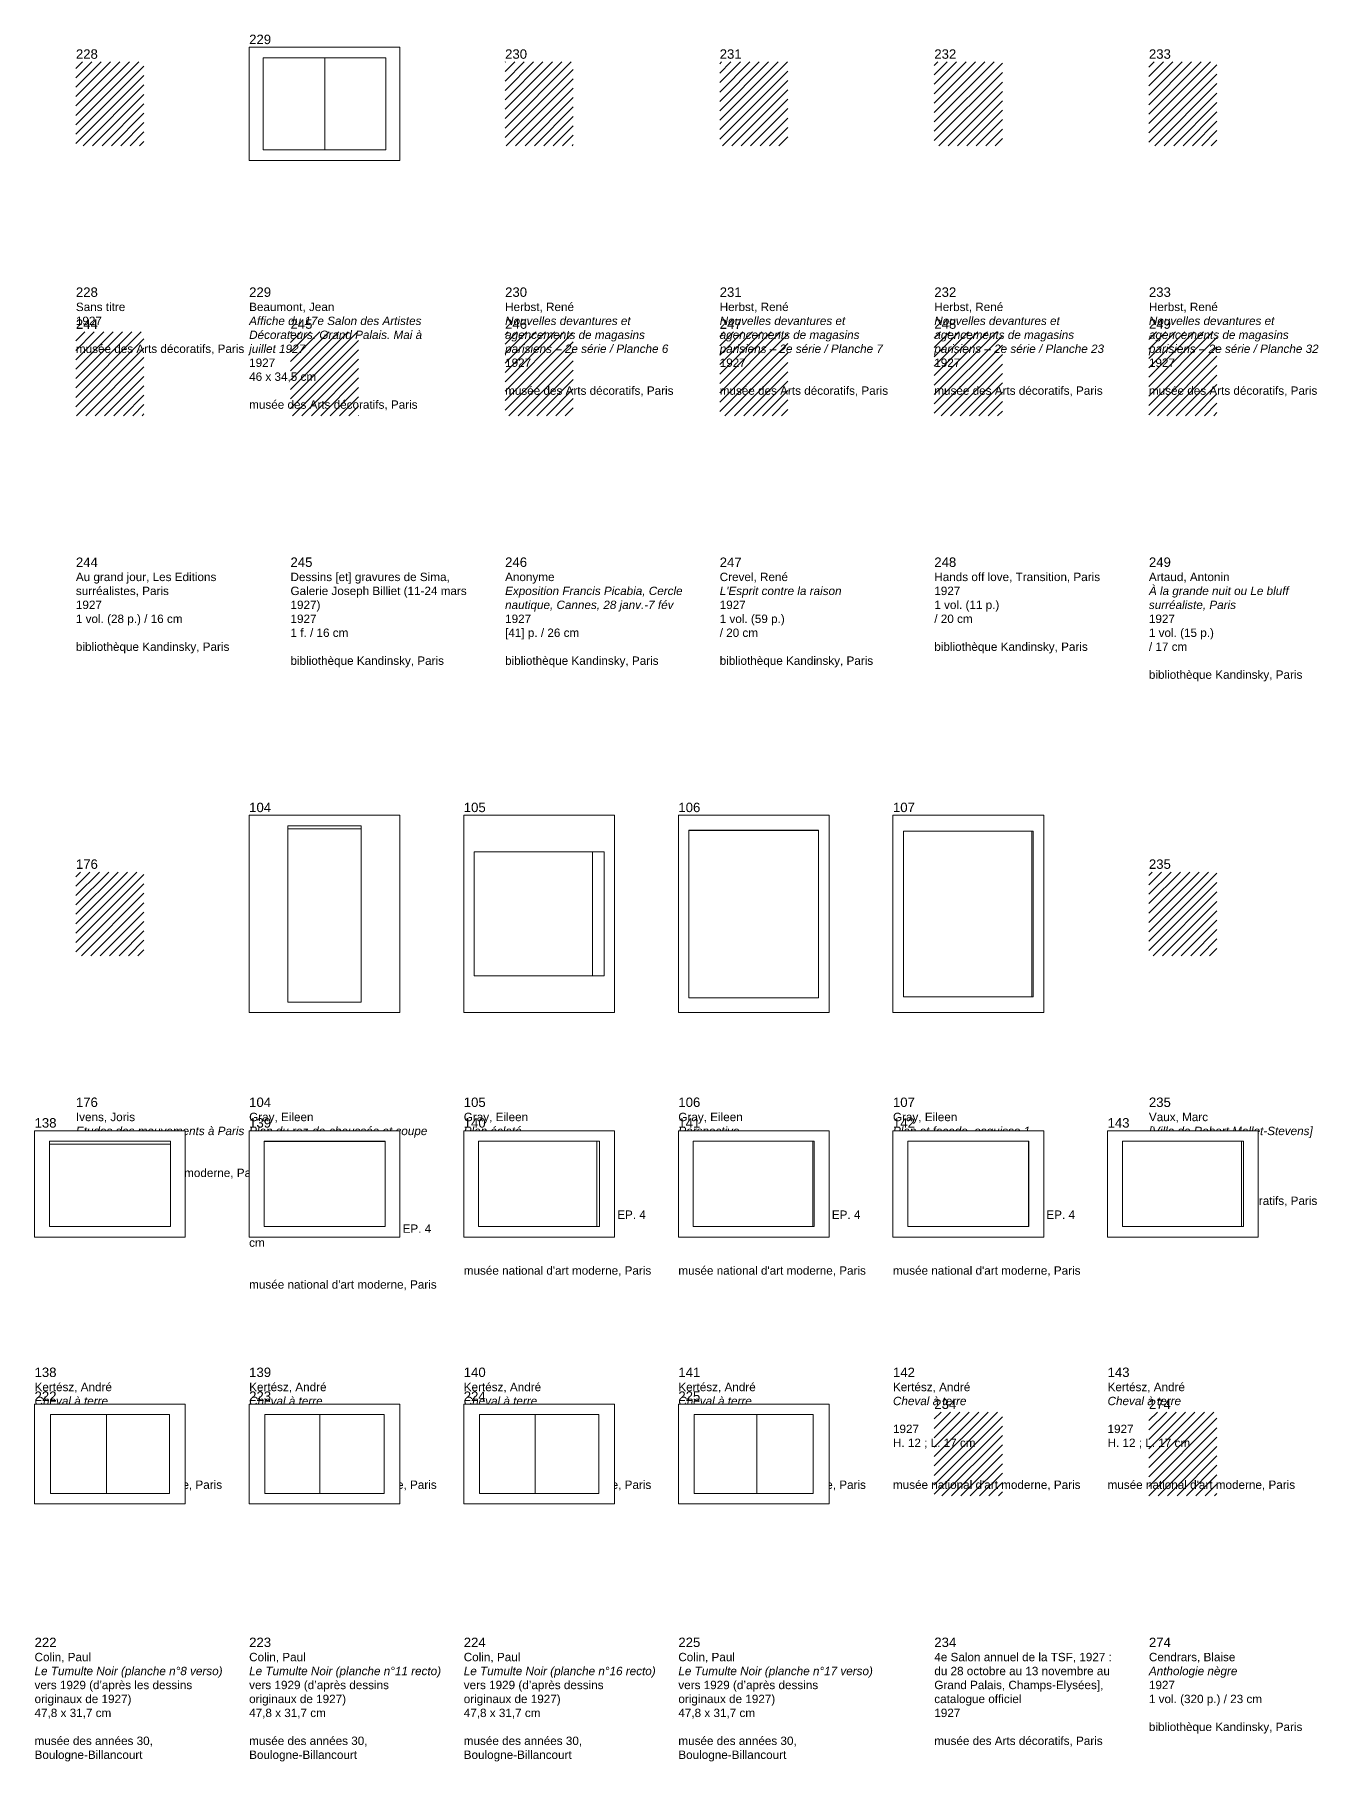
# Model space of a CAD drawing. Header units: metres. Extents: x -2000 to 323164, y 5742 to 90121.
# Drawn here: x 42730 to 54995, y 70862 to 87362 of the extents above; entities that cross this region are included whole.
import ezdxf

# ---------------------------------------------------------------- set-up
doc = ezdxf.new("R2010")
doc.units = ezdxf.units.M
for name, color, linetype, lineweight in [('A2-CIMAISE H', 8, 'Continuous', 13), ('A8-ART no', 152, 'Continuous', 13), ('A8-ART-cadre', 8, 'Continuous', 9), ('A8-ART-detail', 230, 'Continuous', 9), ('A8-ART-works photo', 171, 'Continuous', 5), ('A8-ART-works plan', 241, 'Continuous', 5)]:
    doc.layers.add(name, color=color, linetype=linetype, lineweight=lineweight)
doc.styles.add('AtoY_40', font='Arial.ttf', dxfattribs={"height": 80})
doc.styles.add('JP_50', font='Arial.ttf', dxfattribs={"height": 90})
picture_1 = doc.add_image_def('image23.jpeg', size_in_pixel=(129, 192))
picture_2 = doc.add_image_def('image80.jpeg', size_in_pixel=(81, 192))
picture_3 = doc.add_image_def('image81.jpeg', size_in_pixel=(183, 192))
picture_4 = doc.add_image_def('image82.jpeg', size_in_pixel=(149, 192))
picture_5 = doc.add_image_def('image83.jpeg', size_in_pixel=(149, 192))
picture_6 = doc.add_image_def('image108.jpeg', size_in_pixel=(192, 131))
picture_7 = doc.add_image_def('image109.jpeg', size_in_pixel=(192, 135))
picture_8 = doc.add_image_def('image110.jpeg', size_in_pixel=(192, 139))
picture_9 = doc.add_image_def('image111.jpeg', size_in_pixel=(192, 137))
picture_10 = doc.add_image_def('image112.jpeg', size_in_pixel=(192, 136))
picture_11 = doc.add_image_def('image113.jpeg', size_in_pixel=(192, 138))
picture_12 = doc.add_image_def('image147.jpeg', size_in_pixel=(136, 192))
picture_13 = doc.add_image_def('image148.jpeg', size_in_pixel=(133, 192))
picture_14 = doc.add_image_def('image149.jpeg', size_in_pixel=(135, 192))
picture_15 = doc.add_image_def('image150.jpeg', size_in_pixel=(152, 192))

# ---------------------------------------------------------------- blocks, each defined once
blk = doc.blocks.new('ART-228')
at = {"layer": 'A2-CIMAISE H'}
h = blk.add_hatch(dxfattribs=at)
h.set_pattern_fill('ANSI31', scale=20)
h.paths.add_polyline_path([(-325, -400), (325, -400), (325, 400), (-325, 400)])
at = {"layer": 'A8-ART no', "color": 152, "insert": (-325, 475), "char_height": 90, "attachment_point": 4, "style": 'JP_50'}
blk.add_mtext('228', dxfattribs=at)
blk = doc.blocks.new('ART-229')
blk.add_wipeout([(-720, -540), (720, -540), (720, 540), (-720, 540)]).dxf.layer = 'A8-ART-cadre'
at = {"layer": 'A8-ART-cadre', "color": 8}
blk.add_lwpolyline([(-720, -540), (720, -540), (720, 540), (-720, 540), (-720, -540)], dxfattribs=at)
at = {"layer": 'A8-ART-works plan', "color": 241}
blk.add_lwpolyline([(-587, -440), (587, -440), (587, 440), (-587, 440), (-587, -440)], dxfattribs=at)
at = {"layer": 'A8-ART no', "color": 152, "insert": (-720, 615), "char_height": 90, "attachment_point": 4, "style": 'JP_50'}
blk.add_mtext('229', dxfattribs=at)
at = {"layer": 'A8-ART-works photo'}
image = blk.add_image(picture_1, insert=(-587, -440), size_in_units=(591, 880), dxfattribs=at)
blk = doc.blocks.new('ART-230')
at = {"layer": 'A2-CIMAISE H'}
h = blk.add_hatch(dxfattribs=at)
h.set_pattern_fill('ANSI31', scale=20)
h.paths.add_polyline_path([(-325, -400), (325, -400), (325, 400), (-325, 400)])
at = {"layer": 'A8-ART no', "color": 152, "insert": (-325, 475), "char_height": 90, "attachment_point": 4, "style": 'JP_50'}
blk.add_mtext('230', dxfattribs=at)
blk = doc.blocks.new('ART-231')
at = {"layer": 'A2-CIMAISE H'}
h = blk.add_hatch(dxfattribs=at)
h.set_pattern_fill('ANSI31', scale=20)
h.paths.add_polyline_path([(-325, -400), (325, -400), (325, 400), (-325, 400)])
at = {"layer": 'A8-ART no', "color": 152, "insert": (-325, 475), "char_height": 90, "attachment_point": 4, "style": 'JP_50'}
blk.add_mtext('231', dxfattribs=at)
blk = doc.blocks.new('ART-232')
at = {"layer": 'A2-CIMAISE H'}
h = blk.add_hatch(dxfattribs=at)
h.set_pattern_fill('ANSI31', scale=20)
h.paths.add_polyline_path([(-325, -400), (325, -400), (325, 400), (-325, 400)])
at = {"layer": 'A8-ART no', "color": 152, "insert": (-325, 475), "char_height": 90, "attachment_point": 4, "style": 'JP_50'}
blk.add_mtext('232', dxfattribs=at)
blk = doc.blocks.new('ART-233')
at = {"layer": 'A2-CIMAISE H'}
h = blk.add_hatch(dxfattribs=at)
h.set_pattern_fill('ANSI31', scale=20)
h.paths.add_polyline_path([(-325, -400), (325, -400), (325, 400), (-325, 400)])
at = {"layer": 'A8-ART no', "color": 152, "insert": (-325, 475), "char_height": 90, "attachment_point": 4, "style": 'JP_50'}
blk.add_mtext('233', dxfattribs=at)
blk = doc.blocks.new('ART-244')
at = {"layer": 'A2-CIMAISE H'}
h = blk.add_hatch(dxfattribs=at)
h.set_pattern_fill('ANSI31', scale=20)
h.paths.add_polyline_path([(-325, -400), (325, -400), (325, 400), (-325, 400)])
at = {"layer": 'A8-ART no', "color": 152, "insert": (-325, 475), "char_height": 90, "attachment_point": 4, "style": 'JP_50'}
blk.add_mtext('244', dxfattribs=at)
blk = doc.blocks.new('ART-245')
at = {"layer": 'A2-CIMAISE H'}
h = blk.add_hatch(dxfattribs=at)
h.set_pattern_fill('ANSI31', scale=20)
h.paths.add_polyline_path([(-325, -400), (325, -400), (325, 400), (-325, 400)])
at = {"layer": 'A8-ART no', "color": 152, "insert": (-325, 475), "char_height": 90, "attachment_point": 4, "style": 'JP_50'}
blk.add_mtext('245', dxfattribs=at)
blk = doc.blocks.new('ART-246')
at = {"layer": 'A2-CIMAISE H'}
h = blk.add_hatch(dxfattribs=at)
h.set_pattern_fill('ANSI31', scale=20)
h.paths.add_polyline_path([(-325, -400), (325, -400), (325, 400), (-325, 400)])
at = {"layer": 'A8-ART no', "color": 152, "insert": (-325, 475), "char_height": 90, "attachment_point": 4, "style": 'JP_50'}
blk.add_mtext('246', dxfattribs=at)
blk = doc.blocks.new('ART-247')
at = {"layer": 'A2-CIMAISE H'}
h = blk.add_hatch(dxfattribs=at)
h.set_pattern_fill('ANSI31', scale=20)
h.paths.add_polyline_path([(-325, -400), (325, -400), (325, 400), (-325, 400)])
at = {"layer": 'A8-ART no', "color": 152, "insert": (-325, 475), "char_height": 90, "attachment_point": 4, "style": 'JP_50'}
blk.add_mtext('247', dxfattribs=at)
blk = doc.blocks.new('ART-248')
at = {"layer": 'A2-CIMAISE H'}
h = blk.add_hatch(dxfattribs=at)
h.set_pattern_fill('ANSI31', scale=20)
h.paths.add_polyline_path([(-325, -400), (325, -400), (325, 400), (-325, 400)])
at = {"layer": 'A8-ART no', "color": 152, "insert": (-325, 475), "char_height": 90, "attachment_point": 4, "style": 'JP_50'}
blk.add_mtext('248', dxfattribs=at)
blk = doc.blocks.new('ART-249')
at = {"layer": 'A2-CIMAISE H'}
h = blk.add_hatch(dxfattribs=at)
h.set_pattern_fill('ANSI31', scale=20)
h.paths.add_polyline_path([(-325, -400), (325, -400), (325, 400), (-325, 400)])
at = {"layer": 'A8-ART no', "color": 152, "insert": (-325, 475), "char_height": 90, "attachment_point": 4, "style": 'JP_50'}
blk.add_mtext('249', dxfattribs=at)
blk = doc.blocks.new('ART-176')
at = {"layer": 'A2-CIMAISE H'}
h = blk.add_hatch(dxfattribs=at)
h.set_pattern_fill('ANSI31', scale=20)
h.paths.add_polyline_path([(-325, -400), (325, -400), (325, 400), (-325, 400)])
at = {"layer": 'A8-ART no', "color": 152, "insert": (-325, 475), "char_height": 90, "attachment_point": 4, "style": 'JP_50'}
blk.add_mtext('176', dxfattribs=at)
blk = doc.blocks.new('ART-104')
blk.add_wipeout([(-720, -942), (720, -942), (720, 942), (-720, 942)]).dxf.layer = 'A8-ART-cadre'
at = {"layer": 'A8-ART-cadre', "color": 8}
blk.add_lwpolyline([(-720, -942), (720, -942), (720, 942), (-720, 942), (-720, -942)], dxfattribs=at)
at = {"layer": 'A8-ART-works plan', "color": 241}
blk.add_lwpolyline([(-349, -842), (349, -842), (349, 842), (-349, 842), (-349, -842)], dxfattribs=at)
at = {"layer": 'A8-ART no', "color": 152, "insert": (-720, 1017), "char_height": 90, "attachment_point": 4, "style": 'JP_50'}
blk.add_mtext('104', dxfattribs=at)
at = {"layer": 'A8-ART-works photo'}
image = blk.add_image(picture_2, insert=(-349, -842), size_in_units=(699, 1656), dxfattribs=at)
blk = doc.blocks.new('ART-105')
blk.add_wipeout([(-720, -942), (720, -942), (720, 942), (-720, 942)]).dxf.layer = 'A8-ART-cadre'
at = {"layer": 'A8-ART-cadre', "color": 8}
blk.add_lwpolyline([(-720, -942), (720, -942), (720, 942), (-720, 942), (-720, -942)], dxfattribs=at)
at = {"layer": 'A8-ART-works plan', "color": 241}
blk.add_lwpolyline([(-620, -593), (620, -593), (620, 593), (-620, 593), (-620, -593)], dxfattribs=at)
at = {"layer": 'A8-ART no', "color": 152, "insert": (-720, 1017), "char_height": 90, "attachment_point": 4, "style": 'JP_50'}
blk.add_mtext('105', dxfattribs=at)
at = {"layer": 'A8-ART-works photo'}
image = blk.add_image(picture_3, insert=(-620, -593), size_in_units=(1130, 1185), dxfattribs=at)
blk = doc.blocks.new('ART-106')
blk.add_wipeout([(-720, -942), (720, -942), (720, 942), (-720, 942)]).dxf.layer = 'A8-ART-cadre'
at = {"layer": 'A8-ART-cadre', "color": 8}
blk.add_lwpolyline([(-720, -942), (720, -942), (720, 942), (-720, 942), (-720, -942)], dxfattribs=at)
at = {"layer": 'A8-ART-works plan', "color": 241}
blk.add_lwpolyline([(-620, -801), (620, -801), (620, 801), (-620, 801), (-620, -801)], dxfattribs=at)
at = {"layer": 'A8-ART no', "color": 152, "insert": (-720, 1017), "char_height": 90, "attachment_point": 4, "style": 'JP_50'}
blk.add_mtext('106', dxfattribs=at)
at = {"layer": 'A8-ART-works photo'}
image = blk.add_image(picture_4, insert=(-620, -801), size_in_units=(1240, 1598), dxfattribs=at)
blk = doc.blocks.new('ART-107')
blk.add_wipeout([(-720, -942), (720, -942), (720, 942), (-720, 942)]).dxf.layer = 'A8-ART-cadre'
at = {"layer": 'A8-ART-cadre', "color": 8}
blk.add_lwpolyline([(-720, -942), (720, -942), (720, 942), (-720, 942), (-720, -942)], dxfattribs=at)
at = {"layer": 'A8-ART-works plan', "color": 241}
blk.add_lwpolyline([(-620, -791), (620, -791), (620, 791), (-620, 791), (-620, -791)], dxfattribs=at)
at = {"layer": 'A8-ART no', "color": 152, "insert": (-720, 1017), "char_height": 90, "attachment_point": 4, "style": 'JP_50'}
blk.add_mtext('107', dxfattribs=at)
at = {"layer": 'A8-ART-works photo'}
image = blk.add_image(picture_5, insert=(-620, -791), size_in_units=(1228, 1582), dxfattribs=at)
blk = doc.blocks.new('ART-235')
at = {"layer": 'A2-CIMAISE H'}
h = blk.add_hatch(dxfattribs=at)
h.set_pattern_fill('ANSI31', scale=20)
h.paths.add_polyline_path([(-325, -400), (325, -400), (325, 400), (-325, 400)])
at = {"layer": 'A8-ART no', "color": 152, "insert": (-325, 475), "char_height": 90, "attachment_point": 4, "style": 'JP_50'}
blk.add_mtext('235', dxfattribs=at)
blk = doc.blocks.new('ART-138')
blk.add_wipeout([(-720, -508), (720, -508), (720, 508), (-720, 508)]).dxf.layer = 'A8-ART-cadre'
at = {"layer": 'A8-ART-cadre', "color": 8}
blk.add_lwpolyline([(-720, -508), (720, -508), (720, 508), (-720, 508), (-720, -508)], dxfattribs=at)
at = {"layer": 'A8-ART-works plan', "color": 241}
blk.add_lwpolyline([(-578, -408), (578, -408), (578, 408), (-578, 408), (-578, -408)], dxfattribs=at)
at = {"layer": 'A8-ART no', "color": 152, "insert": (-720, 583), "char_height": 90, "attachment_point": 4, "style": 'JP_50'}
blk.add_mtext('138', dxfattribs=at)
at = {"layer": 'A8-ART-works photo'}
image = blk.add_image(picture_6, insert=(-578, -408), size_in_units=(1157, 789), dxfattribs=at)
blk = doc.blocks.new('ART-139')
blk.add_wipeout([(-720, -508), (720, -508), (720, 508), (-720, 508)]).dxf.layer = 'A8-ART-cadre'
at = {"layer": 'A8-ART-cadre', "color": 8}
blk.add_lwpolyline([(-720, -508), (720, -508), (720, 508), (-720, 508), (-720, -508)], dxfattribs=at)
at = {"layer": 'A8-ART-works plan', "color": 241}
blk.add_lwpolyline([(-578, -408), (578, -408), (578, 408), (-578, 408), (-578, -408)], dxfattribs=at)
at = {"layer": 'A8-ART no', "color": 152, "insert": (-720, 583), "char_height": 90, "attachment_point": 4, "style": 'JP_50'}
blk.add_mtext('139', dxfattribs=at)
at = {"layer": 'A8-ART-works photo'}
image = blk.add_image(picture_7, insert=(-578, -408), size_in_units=(1157, 813), dxfattribs=at)
blk = doc.blocks.new('ART-140')
blk.add_wipeout([(-720, -508), (720, -508), (720, 508), (-720, 508)]).dxf.layer = 'A8-ART-cadre'
at = {"layer": 'A8-ART-cadre', "color": 8}
blk.add_lwpolyline([(-720, -508), (720, -508), (720, 508), (-720, 508), (-720, -508)], dxfattribs=at)
at = {"layer": 'A8-ART-works plan', "color": 241}
blk.add_lwpolyline([(-578, -408), (578, -408), (578, 408), (-578, 408), (-578, -408)], dxfattribs=at)
at = {"layer": 'A8-ART no', "color": 152, "insert": (-720, 583), "char_height": 90, "attachment_point": 4, "style": 'JP_50'}
blk.add_mtext('140', dxfattribs=at)
at = {"layer": 'A8-ART-works photo'}
image = blk.add_image(picture_8, insert=(-578, -408), size_in_units=(1128, 816), dxfattribs=at)
blk = doc.blocks.new('ART-141')
blk.add_wipeout([(-720, -508), (720, -508), (720, 508), (-720, 508)]).dxf.layer = 'A8-ART-cadre'
at = {"layer": 'A8-ART-cadre', "color": 8}
blk.add_lwpolyline([(-720, -508), (720, -508), (720, 508), (-720, 508), (-720, -508)], dxfattribs=at)
at = {"layer": 'A8-ART-works plan', "color": 241}
blk.add_lwpolyline([(-578, -408), (578, -408), (578, 408), (-578, 408), (-578, -408)], dxfattribs=at)
at = {"layer": 'A8-ART no', "color": 152, "insert": (-720, 583), "char_height": 90, "attachment_point": 4, "style": 'JP_50'}
blk.add_mtext('141', dxfattribs=at)
at = {"layer": 'A8-ART-works photo'}
image = blk.add_image(picture_9, insert=(-578, -408), size_in_units=(1144, 816), dxfattribs=at)
blk = doc.blocks.new('ART-142')
blk.add_wipeout([(-720, -508), (720, -508), (720, 508), (-720, 508)]).dxf.layer = 'A8-ART-cadre'
at = {"layer": 'A8-ART-cadre', "color": 8}
blk.add_lwpolyline([(-720, -508), (720, -508), (720, 508), (-720, 508), (-720, -508)], dxfattribs=at)
at = {"layer": 'A8-ART-works plan', "color": 241}
blk.add_lwpolyline([(-578, -408), (578, -408), (578, 408), (-578, 408), (-578, -408)], dxfattribs=at)
at = {"layer": 'A8-ART no', "color": 152, "insert": (-720, 583), "char_height": 90, "attachment_point": 4, "style": 'JP_50'}
blk.add_mtext('142', dxfattribs=at)
at = {"layer": 'A8-ART-works photo'}
image = blk.add_image(picture_10, insert=(-578, -408), size_in_units=(1153, 816), dxfattribs=at)
blk = doc.blocks.new('ART-143')
blk.add_wipeout([(-720, -508), (720, -508), (720, 508), (-720, 508)]).dxf.layer = 'A8-ART-cadre'
at = {"layer": 'A8-ART-cadre', "color": 8}
blk.add_lwpolyline([(-720, -508), (720, -508), (720, 508), (-720, 508), (-720, -508)], dxfattribs=at)
at = {"layer": 'A8-ART-works plan', "color": 241}
blk.add_lwpolyline([(-578, -408), (578, -408), (578, 408), (-578, 408), (-578, -408)], dxfattribs=at)
at = {"layer": 'A8-ART no', "color": 152, "insert": (-720, 583), "char_height": 90, "attachment_point": 4, "style": 'JP_50'}
blk.add_mtext('143', dxfattribs=at)
at = {"layer": 'A8-ART-works photo'}
image = blk.add_image(picture_11, insert=(-578, -408), size_in_units=(1136, 816), dxfattribs=at)
blk = doc.blocks.new('ART-222')
blk.add_wipeout([(-720, -477), (720, -477), (720, 477), (-720, 477)]).dxf.layer = 'A8-ART-cadre'
at = {"layer": 'A8-ART-cadre', "color": 8}
blk.add_lwpolyline([(-720, -477), (720, -477), (720, 477), (-720, 477), (-720, -477)], dxfattribs=at)
at = {"layer": 'A8-ART-works plan', "color": 241}
blk.add_lwpolyline([(-569, -377), (569, -377), (569, 377), (-569, 377), (-569, -377)], dxfattribs=at)
at = {"layer": 'A8-ART no', "color": 152, "insert": (-720, 552), "char_height": 90, "attachment_point": 4, "style": 'JP_50'}
blk.add_mtext('222', dxfattribs=at)
at = {"layer": 'A8-ART-works photo'}
image = blk.add_image(picture_12, insert=(-569, -377), size_in_units=(535, 755), dxfattribs=at)
blk = doc.blocks.new('ART-223')
blk.add_wipeout([(-720, -477), (720, -477), (720, 477), (-720, 477)]).dxf.layer = 'A8-ART-cadre'
at = {"layer": 'A8-ART-cadre', "color": 8}
blk.add_lwpolyline([(-720, -477), (720, -477), (720, 477), (-720, 477), (-720, -477)], dxfattribs=at)
at = {"layer": 'A8-ART-works plan', "color": 241}
blk.add_lwpolyline([(-569, -377), (569, -377), (569, 377), (-569, 377), (-569, -377)], dxfattribs=at)
at = {"layer": 'A8-ART no', "color": 152, "insert": (-720, 552), "char_height": 90, "attachment_point": 4, "style": 'JP_50'}
blk.add_mtext('223', dxfattribs=at)
at = {"layer": 'A8-ART-works photo'}
image = blk.add_image(picture_13, insert=(-569, -377), size_in_units=(523, 755), dxfattribs=at)
blk = doc.blocks.new('ART-224')
blk.add_wipeout([(-720, -477), (720, -477), (720, 477), (-720, 477)]).dxf.layer = 'A8-ART-cadre'
at = {"layer": 'A8-ART-cadre', "color": 8}
blk.add_lwpolyline([(-720, -477), (720, -477), (720, 477), (-720, 477), (-720, -477)], dxfattribs=at)
at = {"layer": 'A8-ART-works plan', "color": 241}
blk.add_lwpolyline([(-569, -377), (569, -377), (569, 377), (-569, 377), (-569, -377)], dxfattribs=at)
at = {"layer": 'A8-ART no', "color": 152, "insert": (-720, 552), "char_height": 90, "attachment_point": 4, "style": 'JP_50'}
blk.add_mtext('224', dxfattribs=at)
at = {"layer": 'A8-ART-works photo'}
image = blk.add_image(picture_14, insert=(-569, -377), size_in_units=(531, 755), dxfattribs=at)
blk = doc.blocks.new('ART-225')
blk.add_wipeout([(-720, -477), (720, -477), (720, 477), (-720, 477)]).dxf.layer = 'A8-ART-cadre'
at = {"layer": 'A8-ART-cadre', "color": 8}
blk.add_lwpolyline([(-720, -477), (720, -477), (720, 477), (-720, 477), (-720, -477)], dxfattribs=at)
at = {"layer": 'A8-ART-works plan', "color": 241}
blk.add_lwpolyline([(-569, -377), (569, -377), (569, 377), (-569, 377), (-569, -377)], dxfattribs=at)
at = {"layer": 'A8-ART no', "color": 152, "insert": (-720, 552), "char_height": 90, "attachment_point": 4, "style": 'JP_50'}
blk.add_mtext('225', dxfattribs=at)
at = {"layer": 'A8-ART-works photo'}
image = blk.add_image(picture_15, insert=(-569, -377), size_in_units=(598, 755), dxfattribs=at)
blk = doc.blocks.new('ART-234')
at = {"layer": 'A2-CIMAISE H'}
h = blk.add_hatch(dxfattribs=at)
h.set_pattern_fill('ANSI31', scale=20)
h.paths.add_polyline_path([(-325, -400), (325, -400), (325, 400), (-325, 400)])
at = {"layer": 'A8-ART no', "color": 152, "insert": (-325, 475), "char_height": 90, "attachment_point": 4, "style": 'JP_50'}
blk.add_mtext('234', dxfattribs=at)
blk = doc.blocks.new('ART-274')
at = {"layer": 'A2-CIMAISE H'}
h = blk.add_hatch(dxfattribs=at)
h.set_pattern_fill('ANSI31', scale=20)
h.paths.add_polyline_path([(-325, -400), (325, -400), (325, 400), (-325, 400)])
at = {"layer": 'A8-ART no', "color": 152, "insert": (-325, 475), "char_height": 90, "attachment_point": 4, "style": 'JP_50'}
blk.add_mtext('274', dxfattribs=at)

msp = doc.modelspace()

# ---------------------------------------------------------------- block references
at = {"layer": 'A8-ART-works plan'}
for name, p in [('ART-229', (45500, 86700)), ('ART-228', (43450, 86700)), ('ART-230', (47550, 86700)), ('ART-231', (49600, 86700)), ('ART-232', (51650, 86700)), ('ART-233', (53700, 86700)), ('ART-244', (43450, 84120)), ('ART-245', (45500, 84120)), ('ART-246', (47550, 84120)), ('ART-247', (49600, 84120)), ('ART-248', (51650, 84120)), ('ART-249', (53700, 84120)), ('ART-104', (45500, 78960)), ('ART-105', (47550, 78960)), ('ART-106', (49600, 78960)), ('ART-107', (51650, 78960)), ('ART-176', (43450, 78960)), ('ART-235', (53700, 78960)), ('ART-234', (51650, 73800)), ('ART-274', (53700, 73800))]:
    msp.add_blockref(name, p, dxfattribs=at)

# ---------------------------------------------------------------- texts
at = {"layer": 'A8-ART no', "color": 152, "char_height": 90, "width": 1800, "attachment_point": 4, "style": 'JP_50'}
for s, insert in [('228', (43125, 84900)), ('229', (44780, 84900)), ('230', (47225, 84900)), ('231', (49275, 84900)), ('232', (51325, 84900)), ('233', (53375, 84900)), ('244', (43125, 82320)), ('245', (45175, 82320)), ('246', (47225, 82320)), ('247', (49275, 82320)), ('248', (51325, 82320)), ('249', (53375, 82320)), ('176', (43125, 77160)), ('104', (44780, 77160)), ('105', (46830, 77160)), ('106', (48880, 77160)), ('107', (50930, 77160)), ('235', (53375, 77160)), ('138', (42730, 74580)), ('139', (44780, 74580)), ('140', (46830, 74580)), ('141', (48880, 74580)), ('142', (50930, 74580)), ('143', (52980, 74580)), ('222', (42730, 72000)), ('223', (44780, 72000)), ('224', (46830, 72000)), ('225', (48880, 72000)), ('234', (51325, 72000)), ('274', (53375, 72000))]:
    msp.add_mtext(s, dxfattribs=dict(at, insert=insert))
at = {"layer": 'A8-ART-detail', "color": 230, "char_height": 80, "width": 1800, "attachment_point": 1, "style": 'AtoY_40'}
for s, insert in [('Sans titre\\P1927\\P\\P\\pxa0.25;musée des Arts décoratifs, Paris', (43125, 84800)), ('Beaumont, Jean{\\fArial|b0|i1|c0|p34;\\PAffiche du 17e Salon des Artistes Décorateurs. Grand Palais. Mai à juillet 1927}\\P1927\\P46 x 34,5 cm\\P\\P\\pxa0.25;musée des Arts décoratifs, Paris', (44780, 84800)), ('Herbst, René{\\fArial|b0|i1|c0|p34;\\PNouvelles devantures et agencements de magasins parisiens – 2e série / Planche 6}\\P1927\\P\\P\\pxa0.25;musée des Arts décoratifs, Paris', (47225, 84800)), ('Herbst, René{\\fArial|b0|i1|c0|p34;\\PNouvelles devantures et agencements de magasins parisiens – 2e série / Planche 7}\\P1927\\P\\P\\pxa0.25;musée des Arts décoratifs, Paris', (49275, 84800)), ('Herbst, René{\\fArial|b0|i1|c0|p34;\\PNouvelles devantures et agencements de magasins parisiens – 2e série / Planche 23}\\P1927\\P\\P\\pxa0.25;musée des Arts décoratifs, Paris', (51325, 84800)), ('Herbst, René{\\fArial|b0|i1|c0|p34;\\PNouvelles devantures et agencements de magasins parisiens – 2e série / Planche 32}\\P1927\\P\\P\\pxa0.25;musée des Arts décoratifs, Paris', (53375, 84800)), ('Au grand jour, Les Editions surréalistes, Paris\\P1927\\P1 vol. (28 p.) / 16 cm\\P\\P\\pxa0.25;bibliothèque Kandinsky, Paris', (43125, 82220)), ('Dessins [et] gravures de Sima, Galerie Joseph Billiet (11-24 mars 1927)\\P1927\\P1 f. / 16 cm\\P\\P\\pxa0.25;bibliothèque Kandinsky, Paris', (45175, 82220)), ('Anonyme{\\fArial|b0|i1|c0|p34;\\PExposition Francis Picabia, Cercle nautique, Cannes, 28 janv.-7 fév}\\P1927\\P[41] p. / 26 cm\\P\\P\\pxa0.25;bibliothèque Kandinsky, Paris', (47225, 82220)), ("Crevel, René{\\fArial|b0|i1|c0|p34;\\PL'Esprit contre la raison}\\P1927\\P1 vol. (59 p.) \\P/ 20 cm\\P\\P\\pxa0.25;bibliothèque Kandinsky, Paris", (49275, 82220)), ('Hands off love, Transition, Paris\\P1927\\P1 vol. (11 p.) \\P/ 20 cm\\P\\P\\pxa0.25;bibliothèque Kandinsky, Paris', (51325, 82220)), ('Artaud, Antonin{\\fArial|b0|i1|c0|p34;\\PÀ la grande nuit ou Le bluff surréaliste, Paris}\\P1927\\P1 vol. (15 p.) \\P/ 17 cm\\P\\P\\pxa0.25;bibliothèque Kandinsky, Paris', (53375, 82220)), ("Ivens, Joris{\\fArial|b0|i1|c0|p34;\\PEtudes des mouvements à Paris}\\P1927\\P\\P\\pxa0.25;musée national d'art moderne, Paris", (43125, 77060)), ("Gray, Eileen{\\fArial|b0|i1|c0|p34;\\PPlan du rez-de-chaussée et coupe transversale\\PSous-titre : Projet de la Villa Renaudin à Vézelay\\P}\\P1927 / 1928\\PH. 15,9 ; L. 6,6 cm\\Pavec cadre H. 42,5 ; L. 32,5 ; EP. 4 cm\\P\\P\\P\\pxa0.25;musée national d'art moderne, Paris", (44780, 77060)), ("Gray, Eileen{\\fArial|b0|i1|c0|p34;\\PPlan éclaté\\PSous-titre : Projet de la Villa Renaudin à Vézelay\\P}\\P1927 / 1928\\PH. 13 ; L. 13,6 cm\\Pavec cadre H. 42,5 ; L. 32,5 ; EP. 4 cm\\P\\P\\P\\pxa0.25;musée national d'art moderne, Paris", (46830, 77060)), ("Gray, Eileen{\\fArial|b0|i1|c0|p34;\\PPerspective\\PSous-titre : Projet de la Villa Renaudin à Vézelay\\P}\\P1927 / 1928\\PH. 27 ; L. 20,9 cm\\Pavec cadre H. 42,5 ; L. 32,5 ; EP. 4 cm\\P\\P\\P\\pxa0.25;musée national d'art moderne, Paris", (48880, 77060)), ("Gray, Eileen{\\fArial|b0|i1|c0|p34;\\PPlan et façade, esquisse 1\\PSous-titre : Projet de la Villa Renaudin à Vézelay\\P}\\P1927 / 1928\\PH. 26,8 ; L. 21 cm\\Pavec cadre H. 42,5 ; L. 32,5 ; EP. 4 cm\\P\\P\\P\\pxa0.25;musée national d'art moderne, Paris", (50930, 77060)), ('Vaux, Marc{\\fArial|b0|i1|c0|p34;\\P[Villa de Robert Mallet-Stevens]}\\P1927\\PH. cm : 28,4\\Pl. cm : 37,8\\P\\P\\pxa0.25;musée des Arts décoratifs, Paris', (53375, 77060)), ("Kertész, André{\\fArial|b0|i1|c0|p34;\\PCheval à terre\\P}\\P1927\\PH. 12 ; L. 17 cm\\P\\P\\P\\pxa0.25;musée national d'art moderne, Paris", (42730, 74480)), ("Kertész, André{\\fArial|b0|i1|c0|p34;\\PCheval à terre\\P}\\P1927\\PH. 12 ; L. 17 cm\\P\\P\\P\\pxa0.25;musée national d'art moderne, Paris", (44780, 74480)), ("Kertész, André{\\fArial|b0|i1|c0|p34;\\PCheval à terre\\P}\\P1927\\PH. 12 ; L. 17 cm\\P\\P\\P\\pxa0.25;musée national d'art moderne, Paris", (46830, 74480)), ("Kertész, André{\\fArial|b0|i1|c0|p34;\\PCheval à terre\\P}\\P1927\\PH. 12 ; L. 17 cm\\P\\P\\P\\pxa0.25;musée national d'art moderne, Paris", (48880, 74480)), ("Kertész, André{\\fArial|b0|i1|c0|p34;\\PCheval à terre\\P}\\P1927\\PH. 12 ; L. 17 cm\\P\\P\\P\\pxa0.25;musée national d'art moderne, Paris", (50930, 74480)), ("Kertész, André{\\fArial|b0|i1|c0|p34;\\PCheval à terre\\P}\\P1927\\PH. 12 ; L. 17 cm\\P\\P\\P\\pxa0.25;musée national d'art moderne, Paris", (52980, 74480)), ("Colin, Paul{\\fArial|b0|i1|c0|p34;\\PLe Tumulte Noir (planche n°8 verso)}\\Pvers 1929 (d'après les dessins originaux de 1927)\\P47,8 x 31,7 cm\\P\\P\\pxa0.25;musée des années 30, Boulogne-Billancourt", (42730, 71900)), ('Colin, Paul{\\fArial|b0|i1|c0|p34;\\PLe Tumulte Noir (planche n°11 recto)}\\Pvers 1929 (d’après dessins originaux de 1927)\\P47,8 x 31,7 cm\\P\\P\\pxa0.25;musée des années 30, Boulogne-Billancourt', (44780, 71900)), ('Colin, Paul{\\fArial|b0|i1|c0|p34;\\PLe Tumulte Noir (planche n°16 recto)}\\Pvers 1929 (d’après dessins originaux de 1927)\\P47,8 x 31,7 cm\\P\\P\\pxa0.25;musée des années 30, Boulogne-Billancourt', (46830, 71900)), ('Colin, Paul{\\fArial|b0|i1|c0|p34;\\PLe Tumulte Noir (planche n°17 verso)}\\Pvers 1929 (d’après dessins originaux de 1927)\\P47,8 x 31,7 cm\\P\\P\\pxa0.25;musée des années 30, Boulogne-Billancourt', (48880, 71900)), ('4e Salon annuel de la TSF, 1927 : du 28 octobre au 13 novembre au Grand Palais, Champs-Elysées], catalogue officiel\\P1927\\P\\P\\pxa0.25;musée des Arts décoratifs, Paris', (51325, 71900)), ('Cendrars, Blaise{\\fArial|b0|i1|c0|p34;\\PAnthologie nègre}\\P1927\\P1 vol. (320 p.) / 23 cm\\P\\P\\pxa0.25;bibliothèque Kandinsky, Paris', (53375, 71900))]:
    msp.add_mtext(s, dxfattribs=dict(at, insert=insert))

# ---------------------------------------------------------------- next in the draw order: block references
at = {"layer": 'A8-ART-works plan'}
for name, p in [('ART-138', (43450, 76380)), ('ART-139', (45500, 76380)), ('ART-140', (47550, 76380)), ('ART-141', (49600, 76380)), ('ART-142', (51650, 76380)), ('ART-143', (53700, 76380)), ('ART-222', (43450, 73800)), ('ART-223', (45500, 73800)), ('ART-224', (47550, 73800)), ('ART-225', (49600, 73800))]:
    msp.add_blockref(name, p, dxfattribs=at)

doc.saveas('drawing.dxf')
